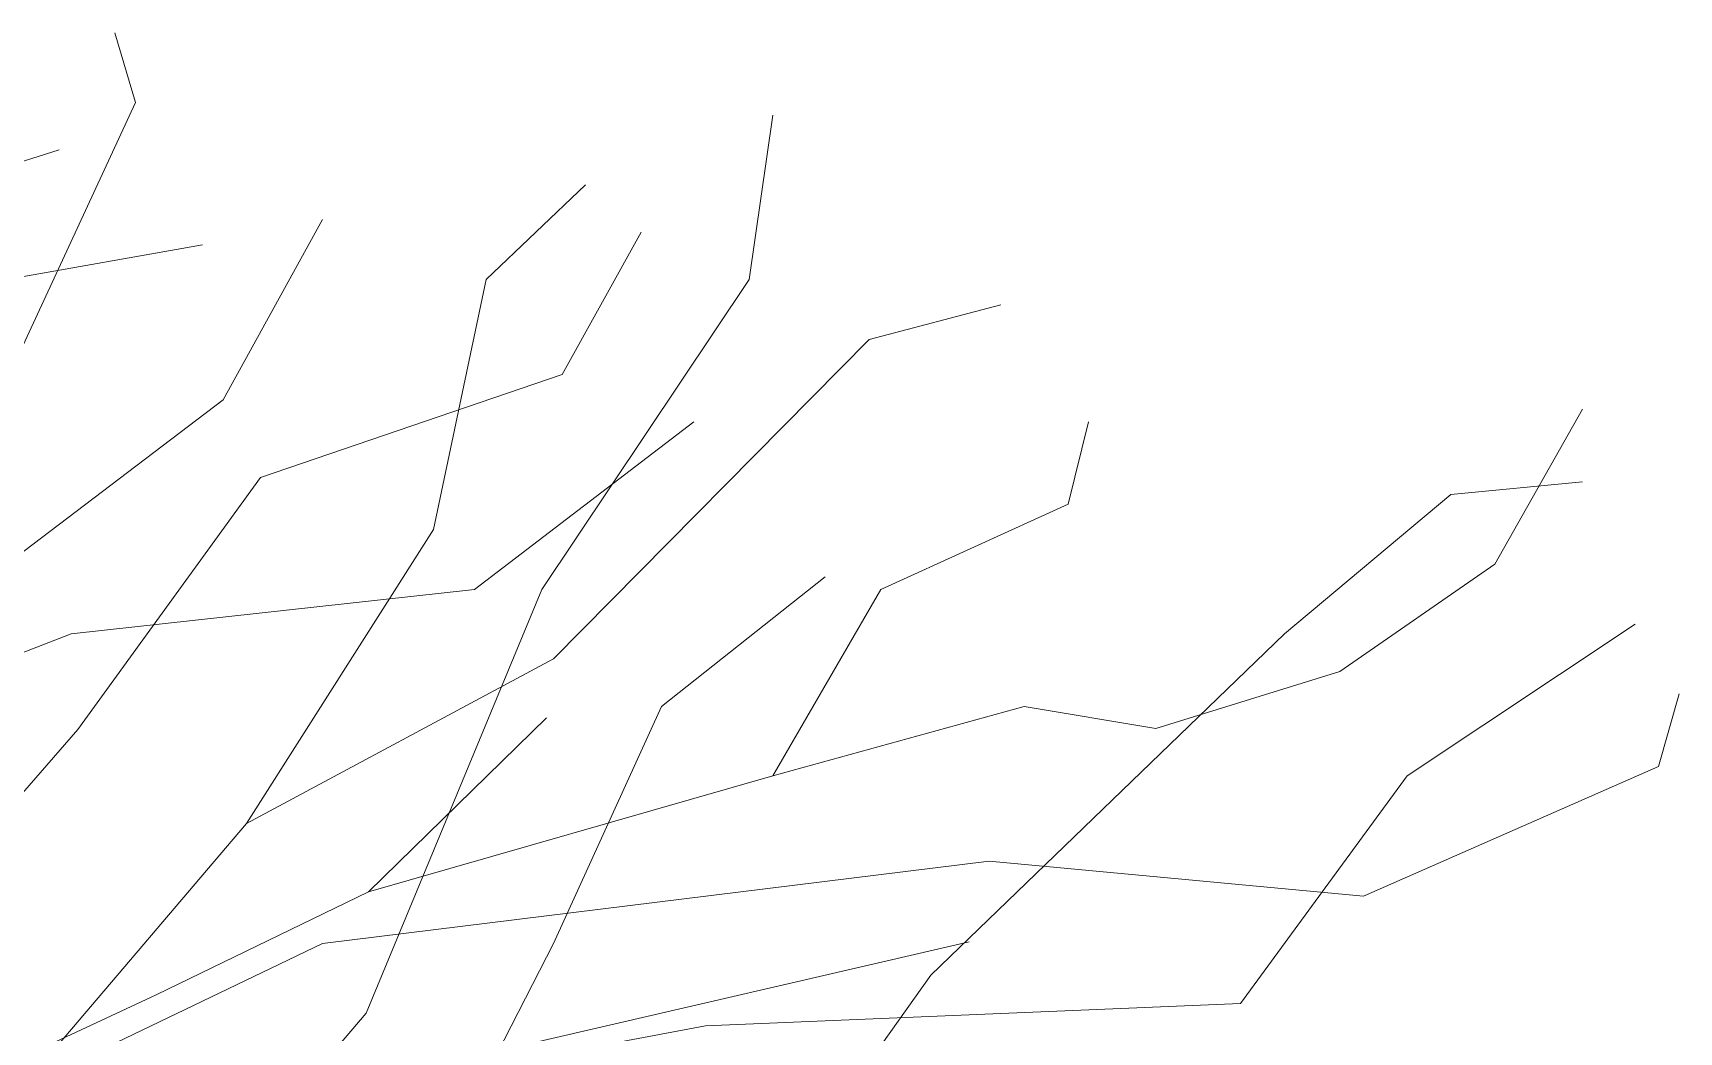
# Model space of a CAD drawing. Header units: millimetres. Extents: x -13512 to 19537, y -6523 to 6166.
# Drawn here: x -522.6 to -341.2, y -2059.3 to -1949.2 of the extents above; entities that cross this region are included whole.
import ezdxf

# ---------------------------------------------------------------- set-up
doc = ezdxf.new("R2010")
doc.units = ezdxf.units.MM
doc.layers.add('Layer1', color=7, linetype='Continuous', lineweight=0)

msp = doc.modelspace()

# ---------------------------------------------------------------- linework, layer by layer
at = {"layer": 'Layer1'}
for p, q in [((-511.31, -1956.83), (-513.57, -1949.17)), ((-511.31, -1956.83), (-513.57, -1949.17)), ((-511.31, -1956.83), (-513.57, -1949.17)), ((-511.31, -1956.83), (-513.57, -1949.17)), ((-511.31, -1956.83), (-513.57, -1949.17)), ((-511.31, -1956.83), (-513.57, -1949.17)), ((-511.31, -1956.83), (-513.57, -1949.17)), ((-511.31, -1956.83), (-513.57, -1949.17)), ((-525.77, -1988.11), (-511.31, -1956.83)), ((-525.77, -1988.11), (-511.31, -1956.83)), ((-525.77, -1988.11), (-511.31, -1956.83)), ((-525.77, -1988.11), (-511.31, -1956.83)), ((-525.77, -1988.11), (-511.31, -1956.83)), ((-525.77, -1988.11), (-511.31, -1956.83)), ((-525.77, -1988.11), (-511.31, -1956.83)), ((-525.77, -1988.11), (-511.31, -1956.83)), ((-443.64, -1976.35), (-441.06, -1958.23)), ((-443.64, -1976.35), (-441.06, -1958.23)), ((-443.64, -1976.35), (-441.06, -1958.23)), ((-443.64, -1976.35), (-441.06, -1958.23)), ((-443.64, -1976.35), (-441.06, -1958.23)), ((-443.64, -1976.35), (-441.06, -1958.23)), ((-443.64, -1976.35), (-441.06, -1958.23)), ((-443.64, -1976.35), (-441.06, -1958.23)), ((-519.69, -1962.06), (-536.45, -1967.29)), ((-519.69, -1962.06), (-536.45, -1967.29)), ((-519.69, -1962.06), (-536.45, -1967.29)), ((-519.69, -1962.06), (-536.45, -1967.29)), ((-519.69, -1962.06), (-536.45, -1967.29)), ((-519.69, -1962.06), (-536.45, -1967.29)), ((-519.69, -1962.06), (-536.45, -1967.29)), ((-519.69, -1962.06), (-536.45, -1967.29)), ((-472.64, -1976.35), (-461.68, -1965.9)), ((-472.64, -1976.35), (-461.68, -1965.9)), ((-472.64, -1976.35), (-461.68, -1965.9)), ((-472.64, -1976.35), (-461.68, -1965.9)), ((-472.64, -1976.35), (-461.68, -1965.9)), ((-472.64, -1976.35), (-461.68, -1965.9)), ((-472.64, -1976.35), (-461.68, -1965.9)), ((-472.64, -1976.35), (-461.68, -1965.9)), ((-490.69, -1969.73), (-501.64, -1989.59)), ((-490.69, -1969.73), (-501.64, -1989.59)), ((-490.69, -1969.73), (-501.64, -1989.59)), ((-490.69, -1969.73), (-501.64, -1989.59)), ((-490.69, -1969.73), (-501.64, -1989.59)), ((-490.69, -1969.73), (-501.64, -1989.59)), ((-490.69, -1969.73), (-501.64, -1989.59)), ((-490.69, -1969.73), (-501.64, -1989.59)), ((-464.26, -1986.8), (-455.56, -1971.12)), ((-464.26, -1986.8), (-455.56, -1971.12)), ((-464.26, -1986.8), (-455.56, -1971.12)), ((-464.26, -1986.8), (-455.56, -1971.12)), ((-464.26, -1986.8), (-455.56, -1971.12)), ((-464.26, -1986.8), (-455.56, -1971.12)), ((-464.26, -1986.8), (-455.56, -1971.12)), ((-464.26, -1986.8), (-455.56, -1971.12)), ((-525.49, -1976.35), (-503.9, -1972.52)), ((-525.49, -1976.35), (-503.9, -1972.52)), ((-525.49, -1976.35), (-503.9, -1972.52)), ((-525.49, -1976.35), (-503.9, -1972.52)), ((-525.49, -1976.35), (-503.9, -1972.52)), ((-525.49, -1976.35), (-503.9, -1972.52)), ((-525.49, -1976.35), (-503.9, -1972.52)), ((-525.49, -1976.35), (-503.9, -1972.52)), ((-478.44, -2003.88), (-472.64, -1976.35)), ((-478.44, -2003.88), (-472.64, -1976.35)), ((-478.44, -2003.88), (-472.64, -1976.35)), ((-478.44, -2003.88), (-472.64, -1976.35)), ((-478.44, -2003.88), (-472.64, -1976.35)), ((-478.44, -2003.88), (-472.64, -1976.35)), ((-478.44, -2003.88), (-472.64, -1976.35)), ((-478.44, -2003.88), (-472.64, -1976.35)), ((-466.52, -2010.5), (-443.64, -1976.35)), ((-466.52, -2010.5), (-443.64, -1976.35)), ((-466.52, -2010.5), (-443.64, -1976.35)), ((-466.52, -2010.5), (-443.64, -1976.35)), ((-466.52, -2010.5), (-443.64, -1976.35)), ((-466.52, -2010.5), (-443.64, -1976.35)), ((-466.52, -2010.5), (-443.64, -1976.35)), ((-466.52, -2010.5), (-443.64, -1976.35)), ((-430.42, -1982.97), (-415.92, -1979.14)), ((-430.42, -1982.97), (-415.92, -1979.14)), ((-430.42, -1982.97), (-415.92, -1979.14)), ((-430.42, -1982.97), (-415.92, -1979.14)), ((-430.42, -1982.97), (-415.92, -1979.14)), ((-430.42, -1982.97), (-415.92, -1979.14)), ((-430.42, -1982.97), (-415.92, -1979.14)), ((-430.42, -1982.97), (-415.92, -1979.14)), ((-465.23, -2018.17), (-430.42, -1982.97)), ((-465.23, -2018.17), (-430.42, -1982.97)), ((-465.23, -2018.17), (-430.42, -1982.97)), ((-465.23, -2018.17), (-430.42, -1982.97)), ((-465.23, -2018.17), (-430.42, -1982.97)), ((-465.23, -2018.17), (-430.42, -1982.97)), ((-465.23, -2018.17), (-430.42, -1982.97)), ((-465.23, -2018.17), (-430.42, -1982.97)), ((-497.51, -1998.17), (-464.26, -1986.8)), ((-497.51, -1998.17), (-464.26, -1986.8)), ((-497.51, -1998.17), (-464.26, -1986.8)), ((-497.51, -1998.17), (-464.26, -1986.8)), ((-497.51, -1998.17), (-464.26, -1986.8)), ((-497.51, -1998.17), (-464.26, -1986.8)), ((-497.51, -1998.17), (-464.26, -1986.8)), ((-497.51, -1998.17), (-464.26, -1986.8)), ((-501.64, -1989.59), (-525.49, -2007.71)), ((-501.64, -1989.59), (-525.49, -2007.71)), ((-501.64, -1989.59), (-525.49, -2007.71)), ((-501.64, -1989.59), (-525.49, -2007.71)), ((-501.64, -1989.59), (-525.49, -2007.71)), ((-501.64, -1989.59), (-525.49, -2007.71)), ((-501.64, -1989.59), (-525.49, -2007.71)), ((-501.64, -1989.59), (-525.49, -2007.71)), ((-449.76, -1992.03), (-473.93, -2010.5)), ((-449.76, -1992.03), (-473.93, -2010.5)), ((-449.76, -1992.03), (-473.93, -2010.5)), ((-449.76, -1992.03), (-473.93, -2010.5)), ((-449.76, -1992.03), (-473.93, -2010.5)), ((-449.76, -1992.03), (-473.93, -2010.5)), ((-449.76, -1992.03), (-473.93, -2010.5)), ((-449.76, -1992.03), (-473.93, -2010.5)), ((-408.51, -2001.09), (-406.26, -1992.03)), ((-408.51, -2001.09), (-406.26, -1992.03)), ((-408.51, -2001.09), (-406.26, -1992.03)), ((-408.51, -2001.09), (-406.26, -1992.03)), ((-408.51, -2001.09), (-406.26, -1992.03)), ((-408.51, -2001.09), (-406.26, -1992.03)), ((-408.51, -2001.09), (-406.26, -1992.03)), ((-408.51, -2001.09), (-406.26, -1992.03)), ((-361.46, -2007.71), (-351.79, -1990.64)), ((-361.46, -2007.71), (-351.79, -1990.64)), ((-361.46, -2007.71), (-351.79, -1990.64)), ((-361.46, -2007.71), (-351.79, -1990.64)), ((-361.46, -2007.71), (-351.79, -1990.64)), ((-361.46, -2007.71), (-351.79, -1990.64)), ((-361.46, -2007.71), (-351.79, -1990.64)), ((-361.46, -2007.71), (-351.79, -1990.64)), ((-517.64, -2025.95), (-497.51, -1998.17)), ((-517.64, -2025.95), (-497.51, -1998.17)), ((-517.64, -2025.95), (-497.51, -1998.17)), ((-517.64, -2025.95), (-497.51, -1998.17)), ((-517.64, -2025.95), (-497.51, -1998.17)), ((-517.64, -2025.95), (-497.51, -1998.17)), ((-517.64, -2025.95), (-497.51, -1998.17)), ((-517.64, -2025.95), (-497.51, -1998.17)), ((-366.3, -2000.05), (-351.79, -1998.65)), ((-366.3, -2000.05), (-351.79, -1998.65)), ((-366.3, -2000.05), (-351.79, -1998.65)), ((-366.3, -2000.05), (-351.79, -1998.65)), ((-366.3, -2000.05), (-351.79, -1998.65)), ((-366.3, -2000.05), (-351.79, -1998.65)), ((-366.3, -2000.05), (-351.79, -1998.65)), ((-366.3, -2000.05), (-351.79, -1998.65)), ((-429.14, -2010.5), (-408.51, -2001.09)), ((-429.14, -2010.5), (-408.51, -2001.09)), ((-429.14, -2010.5), (-408.51, -2001.09)), ((-429.14, -2010.5), (-408.51, -2001.09)), ((-429.14, -2010.5), (-408.51, -2001.09)), ((-429.14, -2010.5), (-408.51, -2001.09)), ((-429.14, -2010.5), (-408.51, -2001.09)), ((-429.14, -2010.5), (-408.51, -2001.09)), ((-384.66, -2015.38), (-366.3, -2000.05)), ((-384.66, -2015.38), (-366.3, -2000.05)), ((-384.66, -2015.38), (-366.3, -2000.05)), ((-384.66, -2015.38), (-366.3, -2000.05)), ((-384.66, -2015.38), (-366.3, -2000.05)), ((-384.66, -2015.38), (-366.3, -2000.05)), ((-384.66, -2015.38), (-366.3, -2000.05)), ((-384.66, -2015.38), (-366.3, -2000.05)), ((-499.07, -2036.29), (-478.44, -2003.88)), ((-499.07, -2036.29), (-478.44, -2003.88)), ((-499.07, -2036.29), (-478.44, -2003.88)), ((-499.07, -2036.29), (-478.44, -2003.88)), ((-499.07, -2036.29), (-478.44, -2003.88)), ((-499.07, -2036.29), (-478.44, -2003.88)), ((-499.07, -2036.29), (-478.44, -2003.88)), ((-499.07, -2036.29), (-478.44, -2003.88)), ((-378.54, -2019.56), (-361.46, -2007.71)), ((-378.54, -2019.56), (-361.46, -2007.71)), ((-378.54, -2019.56), (-361.46, -2007.71)), ((-378.54, -2019.56), (-361.46, -2007.71)), ((-378.54, -2019.56), (-361.46, -2007.71)), ((-378.54, -2019.56), (-361.46, -2007.71)), ((-378.54, -2019.56), (-361.46, -2007.71)), ((-378.54, -2019.56), (-361.46, -2007.71)), ((-453.3, -2023.4), (-435.26, -2009.11)), ((-453.3, -2023.4), (-435.26, -2009.11)), ((-453.3, -2023.4), (-435.26, -2009.11)), ((-453.3, -2023.4), (-435.26, -2009.11)), ((-453.3, -2023.4), (-435.26, -2009.11)), ((-453.3, -2023.4), (-435.26, -2009.11)), ((-453.3, -2023.4), (-435.26, -2009.11)), ((-453.3, -2023.4), (-435.26, -2009.11)), ((-473.93, -2010.5), (-518.4, -2015.38)), ((-473.93, -2010.5), (-518.4, -2015.38)), ((-473.93, -2010.5), (-518.4, -2015.38)), ((-473.93, -2010.5), (-518.4, -2015.38)), ((-473.93, -2010.5), (-518.4, -2015.38)), ((-473.93, -2010.5), (-518.4, -2015.38)), ((-473.93, -2010.5), (-518.4, -2015.38)), ((-473.93, -2010.5), (-518.4, -2015.38)), ((-485.85, -2057.2), (-466.52, -2010.5)), ((-485.85, -2057.2), (-466.52, -2010.5)), ((-485.85, -2057.2), (-466.52, -2010.5)), ((-485.85, -2057.2), (-466.52, -2010.5)), ((-485.85, -2057.2), (-466.52, -2010.5)), ((-485.85, -2057.2), (-466.52, -2010.5)), ((-485.85, -2057.2), (-466.52, -2010.5)), ((-485.85, -2057.2), (-466.52, -2010.5)), ((-441.06, -2031.06), (-429.14, -2010.5)), ((-441.06, -2031.06), (-429.14, -2010.5)), ((-441.06, -2031.06), (-429.14, -2010.5)), ((-441.06, -2031.06), (-429.14, -2010.5)), ((-441.06, -2031.06), (-429.14, -2010.5)), ((-441.06, -2031.06), (-429.14, -2010.5)), ((-441.06, -2031.06), (-429.14, -2010.5)), ((-441.06, -2031.06), (-429.14, -2010.5)), ((-518.4, -2015.38), (-548.69, -2027.23)), ((-518.4, -2015.38), (-548.69, -2027.23)), ((-518.4, -2015.38), (-548.69, -2027.23)), ((-518.4, -2015.38), (-548.69, -2027.23)), ((-518.4, -2015.38), (-548.69, -2027.23)), ((-518.4, -2015.38), (-548.69, -2027.23)), ((-518.4, -2015.38), (-548.69, -2027.23)), ((-518.4, -2015.38), (-548.69, -2027.23)), ((-423.63, -2053.03), (-384.66, -2015.38)), ((-423.63, -2053.03), (-384.66, -2015.38)), ((-423.63, -2053.03), (-384.66, -2015.38)), ((-423.63, -2053.03), (-384.66, -2015.38)), ((-423.63, -2053.03), (-384.66, -2015.38)), ((-423.63, -2053.03), (-384.66, -2015.38)), ((-423.63, -2053.03), (-384.66, -2015.38)), ((-423.63, -2053.03), (-384.66, -2015.38)), ((-371.13, -2031.06), (-345.99, -2014.34)), ((-371.13, -2031.06), (-345.99, -2014.34)), ((-371.13, -2031.06), (-345.99, -2014.34)), ((-371.13, -2031.06), (-345.99, -2014.34)), ((-371.13, -2031.06), (-345.99, -2014.34)), ((-371.13, -2031.06), (-345.99, -2014.34)), ((-371.13, -2031.06), (-345.99, -2014.34)), ((-371.13, -2031.06), (-345.99, -2014.34)), ((-499.07, -2036.29), (-465.23, -2018.17)), ((-499.07, -2036.29), (-465.23, -2018.17)), ((-499.07, -2036.29), (-465.23, -2018.17)), ((-499.07, -2036.29), (-465.23, -2018.17)), ((-499.07, -2036.29), (-465.23, -2018.17)), ((-499.07, -2036.29), (-465.23, -2018.17)), ((-499.07, -2036.29), (-465.23, -2018.17)), ((-499.07, -2036.29), (-465.23, -2018.17)), ((-398.84, -2025.84), (-378.54, -2019.56)), ((-398.84, -2025.84), (-378.54, -2019.56)), ((-398.84, -2025.84), (-378.54, -2019.56)), ((-398.84, -2025.84), (-378.54, -2019.56)), ((-398.84, -2025.84), (-378.54, -2019.56)), ((-398.84, -2025.84), (-378.54, -2019.56)), ((-398.84, -2025.84), (-378.54, -2019.56)), ((-398.84, -2025.84), (-378.54, -2019.56)), ((-341.16, -2022), (-343.42, -2030.02)), ((-341.16, -2022), (-343.42, -2030.02)), ((-341.16, -2022), (-343.42, -2030.02)), ((-341.16, -2022), (-343.42, -2030.02)), ((-341.16, -2022), (-343.42, -2030.02)), ((-341.16, -2022), (-343.42, -2030.02)), ((-341.16, -2022), (-343.42, -2030.02)), ((-341.16, -2022), (-343.42, -2030.02)), ((-485.6, -2043.82), (-465.98, -2024.66)), ((-485.6, -2043.82), (-465.98, -2024.66)), ((-485.6, -2043.82), (-465.98, -2024.66)), ((-485.6, -2043.82), (-465.98, -2024.66)), ((-485.6, -2043.82), (-465.98, -2024.66)), ((-485.6, -2043.82), (-465.98, -2024.66)), ((-485.6, -2043.82), (-465.98, -2024.66)), ((-485.6, -2043.82), (-465.98, -2024.66)), ((-465.23, -2049.53), (-453.3, -2023.4)), ((-465.23, -2049.53), (-453.3, -2023.4)), ((-465.23, -2049.53), (-453.3, -2023.4)), ((-465.23, -2049.53), (-453.3, -2023.4)), ((-465.23, -2049.53), (-453.3, -2023.4)), ((-465.23, -2049.53), (-453.3, -2023.4)), ((-465.23, -2049.53), (-453.3, -2023.4)), ((-465.23, -2049.53), (-453.3, -2023.4)), ((-441.06, -2031.06), (-413.35, -2023.4)), ((-441.06, -2031.06), (-413.35, -2023.4)), ((-441.06, -2031.06), (-413.35, -2023.4)), ((-441.06, -2031.06), (-413.35, -2023.4)), ((-441.06, -2031.06), (-413.35, -2023.4)), ((-441.06, -2031.06), (-413.35, -2023.4)), ((-441.06, -2031.06), (-413.35, -2023.4)), ((-441.06, -2031.06), (-413.35, -2023.4)), ((-413.35, -2023.4), (-398.84, -2025.84)), ((-413.35, -2023.4), (-398.84, -2025.84)), ((-413.35, -2023.4), (-398.84, -2025.84)), ((-413.35, -2023.4), (-398.84, -2025.84)), ((-413.35, -2023.4), (-398.84, -2025.84)), ((-413.35, -2023.4), (-398.84, -2025.84)), ((-413.35, -2023.4), (-398.84, -2025.84)), ((-413.35, -2023.4), (-398.84, -2025.84)), ((-540.67, -2052.37), (-517.64, -2025.95)), ((-540.67, -2052.37), (-517.64, -2025.95)), ((-540.67, -2052.37), (-517.64, -2025.95)), ((-540.67, -2052.37), (-517.64, -2025.95)), ((-540.67, -2052.37), (-517.64, -2025.95)), ((-540.67, -2052.37), (-517.64, -2025.95)), ((-540.67, -2052.37), (-517.64, -2025.95)), ((-540.67, -2052.37), (-517.64, -2025.95)), ((-343.42, -2030.02), (-375.96, -2044.3)), ((-343.42, -2030.02), (-375.96, -2044.3)), ((-343.42, -2030.02), (-375.96, -2044.3)), ((-343.42, -2030.02), (-375.96, -2044.3)), ((-343.42, -2030.02), (-375.96, -2044.3)), ((-343.42, -2030.02), (-375.96, -2044.3)), ((-343.42, -2030.02), (-375.96, -2044.3)), ((-343.42, -2030.02), (-375.96, -2044.3)), ((-485.6, -2043.82), (-441.06, -2031.06)), ((-485.6, -2043.82), (-441.06, -2031.06)), ((-485.6, -2043.82), (-441.06, -2031.06)), ((-485.6, -2043.82), (-441.06, -2031.06)), ((-485.6, -2043.82), (-441.06, -2031.06)), ((-485.6, -2043.82), (-441.06, -2031.06)), ((-485.6, -2043.82), (-441.06, -2031.06)), ((-485.6, -2043.82), (-441.06, -2031.06)), ((-389.5, -2056.15), (-371.13, -2031.06)), ((-389.5, -2056.15), (-371.13, -2031.06)), ((-389.5, -2056.15), (-371.13, -2031.06)), ((-389.5, -2056.15), (-371.13, -2031.06)), ((-389.5, -2056.15), (-371.13, -2031.06)), ((-389.5, -2056.15), (-371.13, -2031.06)), ((-389.5, -2056.15), (-371.13, -2031.06)), ((-389.5, -2056.15), (-371.13, -2031.06)), ((-543.36, -2088.34), (-499.07, -2036.29)), ((-543.36, -2088.34), (-499.07, -2036.29)), ((-543.36, -2088.34), (-499.07, -2036.29)), ((-543.36, -2088.34), (-499.07, -2036.29)), ((-543.36, -2088.34), (-499.07, -2036.29)), ((-543.36, -2088.34), (-499.07, -2036.29)), ((-543.36, -2088.34), (-499.07, -2036.29)), ((-543.36, -2088.34), (-499.07, -2036.29)), ((-417.21, -2040.47), (-490.69, -2049.53)), ((-417.21, -2040.47), (-490.69, -2049.53)), ((-417.21, -2040.47), (-490.69, -2049.53)), ((-417.21, -2040.47), (-490.69, -2049.53)), ((-417.21, -2040.47), (-490.69, -2049.53)), ((-417.21, -2040.47), (-490.69, -2049.53)), ((-417.21, -2040.47), (-490.69, -2049.53)), ((-417.21, -2040.47), (-490.69, -2049.53)), ((-375.96, -2044.3), (-417.21, -2040.47)), ((-375.96, -2044.3), (-417.21, -2040.47)), ((-375.96, -2044.3), (-417.21, -2040.47)), ((-375.96, -2044.3), (-417.21, -2040.47)), ((-375.96, -2044.3), (-417.21, -2040.47)), ((-375.96, -2044.3), (-417.21, -2040.47)), ((-375.96, -2044.3), (-417.21, -2040.47)), ((-375.96, -2044.3), (-417.21, -2040.47)), ((-509.01, -2055.17), (-485.6, -2043.82)), ((-509.01, -2055.17), (-485.6, -2043.82)), ((-509.01, -2055.17), (-485.6, -2043.82)), ((-509.01, -2055.17), (-485.6, -2043.82)), ((-509.01, -2055.17), (-485.6, -2043.82)), ((-509.01, -2055.17), (-485.6, -2043.82)), ((-509.01, -2055.17), (-485.6, -2043.82)), ((-509.01, -2055.17), (-485.6, -2043.82)), ((-490.69, -2049.53), (-536.45, -2071.49)), ((-490.69, -2049.53), (-536.45, -2071.49)), ((-490.69, -2049.53), (-536.45, -2071.49)), ((-490.69, -2049.53), (-536.45, -2071.49)), ((-490.69, -2049.53), (-536.45, -2071.49)), ((-490.69, -2049.53), (-536.45, -2071.49)), ((-490.69, -2049.53), (-536.45, -2071.49)), ((-490.69, -2049.53), (-536.45, -2071.49)), ((-481.78, -2081.77), (-465.23, -2049.53)), ((-481.78, -2081.77), (-465.23, -2049.53)), ((-481.78, -2081.77), (-465.23, -2049.53)), ((-481.78, -2081.77), (-465.23, -2049.53)), ((-481.78, -2081.77), (-465.23, -2049.53)), ((-481.78, -2081.77), (-465.23, -2049.53)), ((-481.78, -2081.77), (-465.23, -2049.53)), ((-481.78, -2081.77), (-465.23, -2049.53)), ((-467.95, -2060.6), (-419.41, -2049.34)), ((-467.95, -2060.6), (-419.41, -2049.34)), ((-467.95, -2060.6), (-419.41, -2049.34)), ((-467.95, -2060.6), (-419.41, -2049.34)), ((-467.95, -2060.6), (-419.41, -2049.34)), ((-467.95, -2060.6), (-419.41, -2049.34)), ((-467.95, -2060.6), (-419.41, -2049.34)), ((-467.95, -2060.6), (-419.41, -2049.34)), ((-438.19, -2073.5), (-423.63, -2053.03)), ((-438.19, -2073.5), (-423.63, -2053.03)), ((-438.19, -2073.5), (-423.63, -2053.03)), ((-438.19, -2073.5), (-423.63, -2053.03)), ((-438.19, -2073.5), (-423.63, -2053.03)), ((-438.19, -2073.5), (-423.63, -2053.03)), ((-438.19, -2073.5), (-423.63, -2053.03)), ((-438.19, -2073.5), (-423.63, -2053.03)), ((-536.69, -2068.07), (-509.01, -2055.17)), ((-536.69, -2068.07), (-509.01, -2055.17)), ((-536.69, -2068.07), (-509.01, -2055.17)), ((-536.69, -2068.07), (-509.01, -2055.17)), ((-536.69, -2068.07), (-509.01, -2055.17)), ((-536.69, -2068.07), (-509.01, -2055.17)), ((-536.69, -2068.07), (-509.01, -2055.17)), ((-536.69, -2068.07), (-509.01, -2055.17)), ((-519.69, -2096.58), (-485.85, -2057.2)), ((-519.69, -2096.58), (-485.85, -2057.2)), ((-519.69, -2096.58), (-485.85, -2057.2)), ((-519.69, -2096.58), (-485.85, -2057.2)), ((-519.69, -2096.58), (-485.85, -2057.2)), ((-519.69, -2096.58), (-485.85, -2057.2)), ((-519.69, -2096.58), (-485.85, -2057.2)), ((-519.69, -2096.58), (-485.85, -2057.2)), ((-448.47, -2058.59), (-389.5, -2056.15)), ((-448.47, -2058.59), (-389.5, -2056.15)), ((-448.47, -2058.59), (-389.5, -2056.15)), ((-448.47, -2058.59), (-389.5, -2056.15)), ((-448.47, -2058.59), (-389.5, -2056.15)), ((-448.47, -2058.59), (-389.5, -2056.15)), ((-448.47, -2058.59), (-389.5, -2056.15)), ((-448.47, -2058.59), (-389.5, -2056.15)), ((-510.78, -2070.29), (-448.47, -2058.59)), ((-510.78, -2070.29), (-448.47, -2058.59)), ((-510.78, -2070.29), (-448.47, -2058.59)), ((-510.78, -2070.29), (-448.47, -2058.59)), ((-510.78, -2070.29), (-448.47, -2058.59)), ((-510.78, -2070.29), (-448.47, -2058.59)), ((-510.78, -2070.29), (-448.47, -2058.59)), ((-510.78, -2070.29), (-448.47, -2058.59))]:
    msp.add_line(p, q, dxfattribs=at)

doc.saveas('drawing.dxf')
